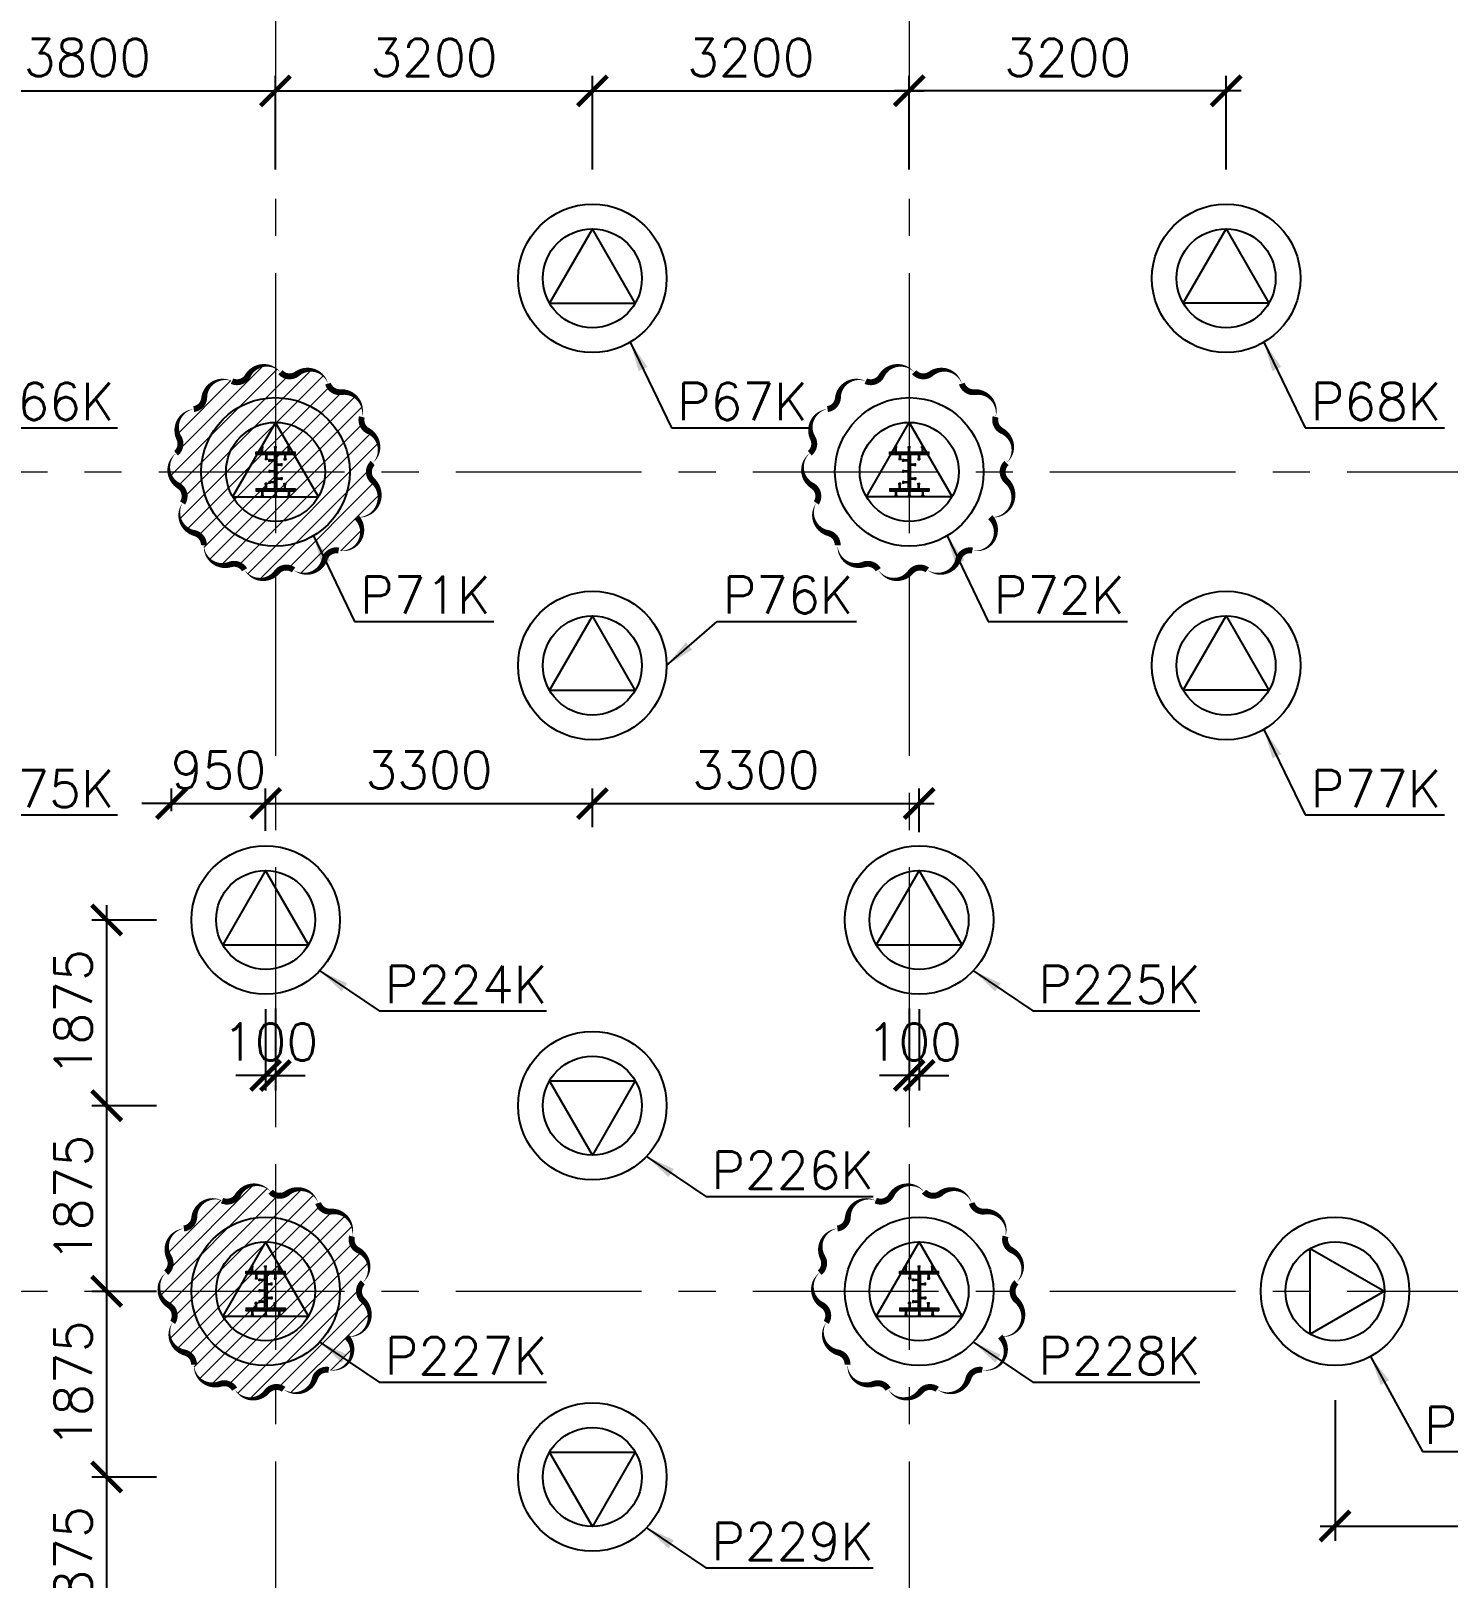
# Model space of a CAD drawing. Header units: millimetres. Extents: x -346728 to 1320345, y -537202 to -385966.
# Drawn here: x 218569 to 232880, y -435387 to -419763 of the extents above; entities that cross this region are included whole.
import ezdxf

# ---------------------------------------------------------------- set-up
doc = ezdxf.new("R2010")
doc.units = ezdxf.units.MM
doc.header["$LTSCALE"] = 100
doc.linetypes.add('X1326_GLB$0$CENTER', pattern=[2, 1.25, -0.25, 0.25, -0.25])
for name, color, linetype, lineweight in [('A-giao thong', 8, 'Continuous', 15), ('KCMANH', 8, 'Continuous', 13), ('KINGPOST', 5, 'Continuous', 20), ('X1326_GLB$0$A-tim', 8, 'X1326_GLB$0$CENTER', 9)]:
    doc.layers.add(name, color=color, linetype=linetype, lineweight=lineweight)
doc.layers.add('CL load', color=1, linetype='Continuous', plot=False)
for name, color, linetype in [('hach', 253, 'Continuous'), ('PILE MARK', 8, 'Continuous'), ('PL', 3, 'Continuous')]:
    doc.layers.add(name, color=color, linetype=linetype)
doc.styles.add('simplex', font='simplex.shx')
doc.dimstyles.new('100', dxfattribs={"dimscale": 150, "dimtxt": 2.5, "dimasz": 2, "dimexe": 1, "dimexo": 1, "dimgap": 1, "dimtad": 1, "dimdec": 0, "dimzin": 0, "dimdsep": 46, "dimtxsty": 'simplex', "dimblk": 'ARCHTICK', "dimcen": 1, "dimdle": 1, "dimclrd": 256, "dimclre": 256, "dimclrt": 6, "dimadec": 0, "dimazin": 0, "dimtfac": 1, "dimtdec": 0, "dimtix": 1, "dimtmove": 2, "dimatfit": 3, "dimfxl": 1, "dimtolj": 1, "dimtzin": 0, "dimarcsym": 0})
pattern_1 = [(45, (188543.33, 11377564.439), (-8.980256121, 8.980256121), []), (135, (188543.33, 11377564.439), (-8.980256121, -8.980256121), [])]

# ---------------------------------------------------------------- blocks, each defined once
blk = doc.blocks.new('_ArchTick')
at = {"color": 0, "linetype": 'ByBlock', "const_width": 0.15}
blk.add_lwpolyline([(-0.5, -0.5), (0.5, 0.5)], dxfattribs=at)
blk = doc.blocks.new('*D378')
at = {"layer": 'CL load', "lineweight": -2, "transparency": 16777216}
for p, q in [((217239, -421161), (217239, -420218)), ((221038, -421161), (221038, -420218)), ((217089, -420368), (221188, -420368))]:
    blk.add_line(p, q, dxfattribs=at)
at = {"layer": 'DEFPOINTS', "color": 0, "transparency": 16777216}
for p in [(221038, -420368), (217239, -421311), (221038, -421311)]:
    blk.add_point(p, dxfattribs=at)
at = {"layer": 'CL load', "lineweight": -2, "transparency": 16777216, "xscale": 300, "yscale": 300, "zscale": 300, "rotation": 180}
blk.add_blockref('_ArchTick', (217239, -420368), dxfattribs=at)
at = {"layer": 'CL load', "lineweight": -2, "transparency": 16777216, "xscale": 300, "yscale": 300, "zscale": 300}
blk.add_blockref('_ArchTick', (221038, -420368), dxfattribs=at)
at = {"layer": 'CL load', "color": 6, "transparency": 16777216, "insert": (219139, -420031), "char_height": 375, "attachment_point": 5, "style": 'simplex'}
blk.add_mtext('\\A1;3800', dxfattribs=at)
blk = doc.blocks.new('*D379')
at = {"layer": 'CL load', "lineweight": -2, "transparency": 16777216}
for p, q in [((221038, -421161), (221038, -420218)), ((224239, -421161), (224239, -420218)), ((220888, -420368), (224389, -420368))]:
    blk.add_line(p, q, dxfattribs=at)
at = {"layer": 'DEFPOINTS', "color": 0, "transparency": 16777216}
for p in [(224239, -420368), (221038, -421311), (224239, -421311, 0)]:
    blk.add_point(p, dxfattribs=at)
at = {"layer": 'CL load', "lineweight": -2, "transparency": 16777216, "xscale": 300, "yscale": 300, "zscale": 300, "rotation": 180}
blk.add_blockref('_ArchTick', (221038, -420368), dxfattribs=at)
at = {"layer": 'CL load', "lineweight": -2, "transparency": 16777216, "xscale": 300, "yscale": 300, "zscale": 300}
blk.add_blockref('_ArchTick', (224239, -420368), dxfattribs=at)
at = {"layer": 'CL load', "color": 6, "transparency": 16777216, "insert": (222639, -420031), "char_height": 375, "attachment_point": 5, "style": 'simplex'}
blk.add_mtext('\\A1;3200', dxfattribs=at)
blk = doc.blocks.new('*D380')
at = {"layer": 'CL load', "lineweight": -2, "transparency": 16777216}
for p, q in [((224239, -421161), (224239, -420218)), ((227439, -421161), (227439, -420218)), ((224089, -420368), (227589, -420368))]:
    blk.add_line(p, q, dxfattribs=at)
at = {"layer": 'DEFPOINTS', "color": 0, "transparency": 16777216}
for p in [(227439, -420368), (224239, -421311, 0), (227439, -421311, 0)]:
    blk.add_point(p, dxfattribs=at)
at = {"layer": 'CL load', "lineweight": -2, "transparency": 16777216, "xscale": 300, "yscale": 300, "zscale": 300, "rotation": 180}
blk.add_blockref('_ArchTick', (224239, -420368), dxfattribs=at)
at = {"layer": 'CL load', "lineweight": -2, "transparency": 16777216, "xscale": 300, "yscale": 300, "zscale": 300}
blk.add_blockref('_ArchTick', (227439, -420368), dxfattribs=at)
at = {"layer": 'CL load', "color": 6, "transparency": 16777216, "insert": (225839, -420031), "char_height": 375, "attachment_point": 5, "style": 'simplex'}
blk.add_mtext('\\A1;3200', dxfattribs=at)
blk = doc.blocks.new('*D381')
at = {"layer": 'CL load', "lineweight": -2, "transparency": 16777216}
for p, q in [((227439, -421161), (227439, -420218)), ((230639, -421161), (230639, -420218)), ((230789, -420368), (227289, -420368))]:
    blk.add_line(p, q, dxfattribs=at)
at = {"layer": 'DEFPOINTS', "color": 0, "transparency": 16777216}
for p in [(227439, -420368), (227439, -421311, 0), (230639, -421311, 0)]:
    blk.add_point(p, dxfattribs=at)
at = {"layer": 'CL load', "lineweight": -2, "transparency": 16777216, "xscale": 300, "yscale": 300, "zscale": 300, "rotation": 180}
blk.add_blockref('_ArchTick', (227439, -420368), dxfattribs=at)
at = {"layer": 'CL load', "lineweight": -2, "transparency": 16777216, "xscale": 300, "yscale": 300, "zscale": 300}
blk.add_blockref('_ArchTick', (230639, -420368), dxfattribs=at)
at = {"layer": 'CL load', "color": 6, "transparency": 16777216, "insert": (229039, -420031), "char_height": 375, "attachment_point": 5, "style": 'simplex'}
blk.add_mtext('\\A1;3200', dxfattribs=at)
blk = doc.blocks.new('*D390')
at = {"layer": 'CL load', "lineweight": -2, "transparency": 16777216}
for p, q in [((231739, -433592), (231739, -435012)), ((235489, -433592), (235489, -435012)), ((231589, -434862), (235639, -434862))]:
    blk.add_line(p, q, dxfattribs=at)
at = {"layer": 'DEFPOINTS', "color": 0, "transparency": 16777216}
for p in [(231739, -433442, 0), (235489, -433442, 0), (235489, -434862)]:
    blk.add_point(p, dxfattribs=at)
at = {"layer": 'CL load', "lineweight": -2, "transparency": 16777216, "xscale": 300, "yscale": 300, "zscale": 300, "rotation": 180}
blk.add_blockref('_ArchTick', (231739, -434862), dxfattribs=at)
at = {"layer": 'CL load', "lineweight": -2, "transparency": 16777216, "xscale": 300, "yscale": 300, "zscale": 300}
blk.add_blockref('_ArchTick', (235489, -434862), dxfattribs=at)
at = {"layer": 'CL load', "color": 6, "transparency": 16777216, "insert": (233614, -434524), "char_height": 375, "attachment_point": 5, "style": 'simplex'}
blk.add_mtext('\\A1;3750', dxfattribs=at)
blk = doc.blocks.new('*D631')
at = {"layer": 'CL load', "lineweight": -2, "transparency": 16777216}
for p, q in [((219333, -428592), (219333, -430767)), ((219838, -428742), (219183, -428742)), ((219838, -430617), (219183, -430617))]:
    blk.add_line(p, q, dxfattribs=at)
at = {"layer": 'DEFPOINTS', "color": 0, "transparency": 16777216}
for p in [(219988, -428742, 0), (219333, -430617), (219988, -430617, 0)]:
    blk.add_point(p, dxfattribs=at)
at = {"layer": 'CL load', "lineweight": -2, "transparency": 16777216, "xscale": 300, "yscale": 300, "zscale": 300}
for p, rotation in [((219333, -428742), 90), ((219333, -430617), 270)]:
    blk.add_blockref('_ArchTick', p, dxfattribs=dict(at, rotation=rotation))
at = {"layer": 'CL load', "color": 6, "transparency": 16777216, "insert": (218995, -429679), "char_height": 375, "attachment_point": 5, "rotation": 90, "style": 'simplex'}
blk.add_mtext('\\A1;1875', dxfattribs=at)
blk = doc.blocks.new('*D632')
at = {"layer": 'CL load', "lineweight": -2, "transparency": 16777216}
for p, q in [((219333, -430467), (219333, -432642)), ((219838, -430617), (219183, -430617)), ((219838, -432492), (219183, -432492))]:
    blk.add_line(p, q, dxfattribs=at)
at = {"layer": 'DEFPOINTS', "color": 0, "transparency": 16777216}
for p in [(219988, -430617, 0), (219333, -432492), (219988, -432492)]:
    blk.add_point(p, dxfattribs=at)
at = {"layer": 'CL load', "lineweight": -2, "transparency": 16777216, "xscale": 300, "yscale": 300, "zscale": 300}
for p, rotation in [((219333, -430617), 90), ((219333, -432492), 270)]:
    blk.add_blockref('_ArchTick', p, dxfattribs=dict(at, rotation=rotation))
at = {"layer": 'CL load', "color": 6, "transparency": 16777216, "insert": (218995, -431554), "char_height": 375, "attachment_point": 5, "rotation": 90, "style": 'simplex'}
blk.add_mtext('\\A1;1875', dxfattribs=at)
blk = doc.blocks.new('*D633')
at = {"layer": 'CL load', "lineweight": -2, "transparency": 16777216}
for p, q in [((219333, -432342), (219333, -434517)), ((219838, -432492), (219183, -432492)), ((219838, -434367), (219183, -434367))]:
    blk.add_line(p, q, dxfattribs=at)
at = {"layer": 'DEFPOINTS', "color": 0, "transparency": 16777216}
for p in [(219988, -432492), (219333, -434367), (219988, -434367)]:
    blk.add_point(p, dxfattribs=at)
at = {"layer": 'CL load', "lineweight": -2, "transparency": 16777216, "xscale": 300, "yscale": 300, "zscale": 300}
for p, rotation in [((219333, -432492), 90), ((219333, -434367), 270)]:
    blk.add_blockref('_ArchTick', p, dxfattribs=dict(at, rotation=rotation))
at = {"layer": 'CL load', "color": 6, "transparency": 16777216, "insert": (218995, -433429), "char_height": 375, "attachment_point": 5, "rotation": 90, "style": 'simplex'}
blk.add_mtext('\\A1;1875', dxfattribs=at)
blk = doc.blocks.new('*D634')
at = {"layer": 'CL load', "lineweight": -2, "transparency": 16777216}
for p, q in [((219333, -434217), (219333, -436392)), ((219838, -434367), (219183, -434367)), ((219836, -436242), (219183, -436242))]:
    blk.add_line(p, q, dxfattribs=at)
at = {"layer": 'DEFPOINTS', "color": 0, "transparency": 16777216}
for p in [(219988, -434367), (219333, -436242), (219986, -436242)]:
    blk.add_point(p, dxfattribs=at)
at = {"layer": 'CL load', "lineweight": -2, "transparency": 16777216, "xscale": 300, "yscale": 300, "zscale": 300}
for p, rotation in [((219333, -434367), 90), ((219333, -436242), 270)]:
    blk.add_blockref('_ArchTick', p, dxfattribs=dict(at, rotation=rotation))
at = {"layer": 'CL load', "color": 6, "transparency": 16777216, "insert": (218995, -435304), "char_height": 375, "attachment_point": 5, "rotation": 90, "style": 'simplex'}
blk.add_mtext('\\A1;1875', dxfattribs=at)
blk = doc.blocks.new('*D639')
at = {"layer": 'CL load', "lineweight": -2, "transparency": 16777216}
for p, q in [((219988, -427642), (219988, -427415)), ((220938, -427842), (220938, -427415)), ((219988, -427565), (219688, -427565)), ((219988, -427565), (220938, -427565)), ((220938, -427565), (221238, -427565))]:
    blk.add_line(p, q, dxfattribs=at)
at = {"layer": 'DEFPOINTS', "color": 0, "transparency": 16777216}
for p in [(220938, -427565), (219988, -427792, 0), (220938, -427992, 0)]:
    blk.add_point(p, dxfattribs=at)
at = {"layer": 'CL load', "lineweight": -2, "transparency": 16777216, "xscale": 300, "yscale": 300, "zscale": 300}
blk.add_blockref('_ArchTick', (219988, -427565), dxfattribs=at)
at = {"layer": 'CL load', "lineweight": -2, "transparency": 16777216, "xscale": 300, "yscale": 300, "zscale": 300, "rotation": 180}
blk.add_blockref('_ArchTick', (220938, -427565), dxfattribs=at)
at = {"layer": 'CL load', "color": 6, "transparency": 16777216, "insert": (220463, -427227), "char_height": 375, "attachment_point": 5, "style": 'simplex'}
blk.add_mtext('\\A1;950', dxfattribs=at)
blk = doc.blocks.new('*D640')
at = {"layer": 'CL load', "lineweight": -2, "transparency": 16777216}
for p, q in [((220938, -427842), (220938, -427415)), ((224239, -427804), (224239, -427415)), ((220788, -427565), (224389, -427565))]:
    blk.add_line(p, q, dxfattribs=at)
at = {"layer": 'DEFPOINTS', "color": 0, "transparency": 16777216}
for p in [(224239, -427565), (220938, -427992, 0), (224239, -427954)]:
    blk.add_point(p, dxfattribs=at)
at = {"layer": 'CL load', "lineweight": -2, "transparency": 16777216, "xscale": 300, "yscale": 300, "zscale": 300, "rotation": 180}
blk.add_blockref('_ArchTick', (220938, -427565), dxfattribs=at)
at = {"layer": 'CL load', "lineweight": -2, "transparency": 16777216, "xscale": 300, "yscale": 300, "zscale": 300}
blk.add_blockref('_ArchTick', (224239, -427565), dxfattribs=at)
at = {"layer": 'CL load', "color": 6, "transparency": 16777216, "insert": (222589, -427227), "char_height": 375, "attachment_point": 5, "style": 'simplex'}
blk.add_mtext('\\A1;3300', dxfattribs=at)
blk = doc.blocks.new('*D641')
at = {"layer": 'CL load', "lineweight": -2, "transparency": 16777216}
for p, q in [((224239, -427804), (224239, -427415)), ((227539, -427853), (227539, -427415)), ((224089, -427565), (227689, -427565))]:
    blk.add_line(p, q, dxfattribs=at)
at = {"layer": 'DEFPOINTS', "color": 0, "transparency": 16777216}
for p in [(227539, -427565), (224239, -427954), (227539, -428003)]:
    blk.add_point(p, dxfattribs=at)
at = {"layer": 'CL load', "lineweight": -2, "transparency": 16777216, "xscale": 300, "yscale": 300, "zscale": 300, "rotation": 180}
blk.add_blockref('_ArchTick', (224239, -427565), dxfattribs=at)
at = {"layer": 'CL load', "lineweight": -2, "transparency": 16777216, "xscale": 300, "yscale": 300, "zscale": 300}
blk.add_blockref('_ArchTick', (227539, -427565), dxfattribs=at)
at = {"layer": 'CL load', "color": 6, "transparency": 16777216, "insert": (225889, -427227), "char_height": 375, "attachment_point": 5, "style": 'simplex'}
blk.add_mtext('\\A1;3300', dxfattribs=at)
blk = doc.blocks.new('*D642')
at = {"layer": 'CL load', "lineweight": -2, "transparency": 16777216}
for p, q in [((220938, -429642), (220938, -430462)), ((221038, -429635), (221038, -430462)), ((220938, -430312), (220638, -430312)), ((220938, -430312), (221038, -430312)), ((221038, -430312), (221338, -430312))]:
    blk.add_line(p, q, dxfattribs=at)
at = {"layer": 'DEFPOINTS', "color": 0, "transparency": 16777216}
for p in [(220938, -429492, 0), (221038, -429485, 0), (221038, -430312)]:
    blk.add_point(p, dxfattribs=at)
at = {"layer": 'CL load', "lineweight": -2, "transparency": 16777216, "xscale": 300, "yscale": 300, "zscale": 300}
blk.add_blockref('_ArchTick', (220938, -430312), dxfattribs=at)
at = {"layer": 'CL load', "lineweight": -2, "transparency": 16777216, "xscale": 300, "yscale": 300, "zscale": 300, "rotation": 180}
blk.add_blockref('_ArchTick', (221038, -430312), dxfattribs=at)
at = {"layer": 'CL load', "color": 6, "transparency": 16777216, "insert": (220988, -429974), "char_height": 375, "attachment_point": 5, "style": 'simplex'}
blk.add_mtext('\\A1;100', dxfattribs=at)
blk = doc.blocks.new('*D643')
at = {"layer": 'CL load', "lineweight": -2, "transparency": 16777216}
for p, q in [((227439, -429635), (227439, -430462)), ((227539, -429642), (227539, -430462)), ((227439, -430312), (227139, -430312)), ((227539, -430312), (227439, -430312)), ((227539, -430312), (227839, -430312))]:
    blk.add_line(p, q, dxfattribs=at)
at = {"layer": 'DEFPOINTS', "color": 0, "transparency": 16777216}
for p in [(227439, -429485, 0), (227539, -429492, 0), (227439, -430312)]:
    blk.add_point(p, dxfattribs=at)
at = {"layer": 'CL load', "lineweight": -2, "transparency": 16777216, "xscale": 300, "yscale": 300, "zscale": 300}
blk.add_blockref('_ArchTick', (227439, -430312), dxfattribs=at)
at = {"layer": 'CL load', "lineweight": -2, "transparency": 16777216, "xscale": 300, "yscale": 300, "zscale": 300, "rotation": 180}
blk.add_blockref('_ArchTick', (227539, -430312), dxfattribs=at)
at = {"layer": 'CL load', "color": 6, "transparency": 16777216, "insert": (227489, -429974), "char_height": 375, "attachment_point": 5, "style": 'simplex'}
blk.add_mtext('\\A1;100', dxfattribs=at)
blk = doc.blocks.new('LVL-KHUNGTEN')
blk.add_lwpolyline([(61072.9, 41092.8), (119123.5, 41092.8), (119123.5, 61.9), (61072.9, 61.9)], close=True)
blk = doc.blocks.new('KP50')
at = {"ltscale": 0.1}
h = blk.add_hatch(color=6, dxfattribs=at)
h.dxf.hatch_style = 1
h.paths.add_polyline_path([(14, 171), (-14, 171), (-14, 142)])
h.paths.add_polyline_path([(-14, -142), (-14, -171), (14, -171)])
at = {"layer": 'KCMANH', "linetype": 'ByBlock'}
h = blk.add_hatch(dxfattribs=at)
h.set_pattern_fill('ANSI37', color=6, scale=4, style=0)
h.set_pattern_definition(pattern_1)
h.paths.add_polyline_path([(-200, 200), (-200, 171), (200, 171), (200, 200)])
h = blk.add_hatch(dxfattribs=at)
h.set_pattern_fill('ANSI37', color=6, scale=4, style=0)
h.set_pattern_definition([(45, (188728.93, 11377564.439), (-8.980256121, 8.980256121), []), (135, (188728.93, 11377564.439), (-8.980256121, -8.980256121), [])])
h.paths.add_polyline_path([(14, 171), (-14, 142), (-14, -142), (14, -171)])
h = blk.add_hatch(dxfattribs=at)
h.set_pattern_fill('ANSI37', color=6, scale=4, style=0)
h.set_pattern_definition(pattern_1)
h.paths.add_polyline_path([(-200, -171), (-200, -200), (200, -200), (200, -171)])
for p, q in [((-125, 253), (-146, 253)), ((-146, 240), (-146, 253)), ((-125, 240), (-146, 240)), ((-142, 200), (-142, 240)), ((-129, 200), (-129, 240)), ((-125, 240), (-125, 253)), ((-102, 171), (-102, 131)), ((-89, 171), (-89, 131)), ((-10, 253), (10, 253)), ((-10, 240), (-10, 253)), ((-10, 240), (10, 240)), ((-6, 200), (-6, 240)), ((6, 200), (6, 240)), ((10, 240), (10, 253)), ((89, 171), (89, 131)), ((102, 171), (102, 131)), ((125, 253), (146, 253)), ((125, 240), (125, 253)), ((125, 240), (146, 240)), ((129, 200), (129, 240)), ((142, 200), (142, 240)), ((146, 240), (146, 253)), ((-85, 131), (-106, 131)), ((-106, 131), (-106, 118)), ((-85, 118), (-106, 118)), ((-85, 131), (-85, 118)), ((-67, 100), (-67, 120)), ((-54, 120), (-67, 120)), ((-54, 100), (-67, 100)), ((-67, 10), (-67, -10)), ((-54, 10), (-67, 10)), ((-54, 100), (-54, 120)), ((-14, 116), (-54, 116)), ((-14, 104), (-54, 104)), ((-54, 10), (-54, -10)), ((-14, 6), (-54, 6)), ((14, 76), (54, 76)), ((14, 64), (54, 64)), ((54, 60), (54, 80)), ((54, 80), (67, 80)), ((54, 60), (67, 60)), ((67, 60), (67, 80)), ((85, 131), (106, 131)), ((85, 131), (85, 118)), ((85, 118), (106, 118)), ((106, 131), (106, 118)), ((-85, -118), (-106, -118)), ((-106, -131), (-106, -118)), ((-85, -131), (-106, -131)), ((-102, -171), (-102, -131)), ((-89, -171), (-89, -131)), ((-85, -131), (-85, -118)), ((-54, -10), (-67, -10)), ((-67, -100), (-67, -120)), ((-54, -100), (-67, -100)), ((-54, -120), (-67, -120)), ((-14, -6), (-54, -6)), ((-54, -100), (-54, -120)), ((-14, -104), (-54, -104)), ((-14, -116), (-54, -116)), ((14, -64), (54, -64)), ((14, -76), (54, -76)), ((54, -60), (54, -80)), ((54, -60), (67, -60)), ((54, -80), (67, -80)), ((67, -60), (67, -80)), ((85, -118), (106, -118)), ((85, -131), (85, -118)), ((85, -131), (106, -131)), ((89, -171), (89, -131)), ((102, -171), (102, -131)), ((106, -131), (106, -118)), ((-125, -240), (-146, -240)), ((-146, -240), (-146, -253)), ((-125, -253), (-146, -253)), ((-142, -200), (-142, -240)), ((-129, -200), (-129, -240)), ((-125, -240), (-125, -253)), ((-10, -240), (10, -240)), ((-10, -240), (-10, -253)), ((-10, -253), (10, -253)), ((-6, -200), (-6, -240)), ((6, -200), (6, -240)), ((10, -240), (10, -253)), ((125, -240), (146, -240)), ((125, -240), (125, -253)), ((125, -253), (146, -253)), ((129, -200), (129, -240)), ((142, -200), (142, -240)), ((146, -240), (146, -253))]:
    blk.add_line(p, q, dxfattribs=at)
at = {"layer": 'KINGPOST', "color": 6, "linetype": 'ByBlock'}
for p, q in [((-200, 200), (200, 200)), ((-200, 171), (-200, 200)), ((-200, 171), (200, 171)), ((-14, 171), (-14, -171)), ((-14, 142), (14, 171)), ((14, 171), (14, -171)), ((200, 171), (200, 200)), ((-14, -142), (14, -171)), ((-200, -171), (200, -171)), ((-200, -171), (-200, -200)), ((-200, -200), (200, -200)), ((200, -171), (200, -200))]:
    blk.add_line(p, q, dxfattribs=at)
blk.add_lwpolyline([(-14, 0), (14, 0)], dxfattribs=at)
blk = doc.blocks.new('B1 Kingpost Layout Plan1')
at = {"layer": 'KCMANH', "linetype": 'ByBlock'}
for p in [(70675, -9446, 0), (77075, -9446, 0), (70575, -17721, 0), (77175, -17721, 0)]:
    blk.add_blockref('KP50', p, dxfattribs=at)

msp = doc.modelspace()

# ---------------------------------------------------------------- hatches: boundary and pattern name
at = {"ltscale": 0.1}
h = msp.add_hatch(color=3, dxfattribs=at)
h.dxf.hatch_style = 1
h.paths.add_polyline_path([(221052.9, -424045.2), (221024.1, -424045.2), (221024.1, -424074)])
h.paths.add_polyline_path([(221024.1, -424358.8), (221024.1, -424387.6), (221052.9, -424387.6)])
h = msp.add_hatch(color=6, dxfattribs=at)
h.dxf.hatch_style = 1
h.paths.add_polyline_path([(227453.1, -424045.2), (227424.3, -424045.2), (227424.3, -424074)])
h.paths.add_polyline_path([(227424.3, -424358.8), (227424.3, -424387.6), (227453.1, -424387.6)])
h = msp.add_hatch(color=3, dxfattribs=at)
h.dxf.hatch_style = 1
h.paths.add_polyline_path([(220952.9, -432320.3), (220924.1, -432320.3), (220924.1, -432349.1)])
h.paths.add_polyline_path([(220924.1, -432633.9), (220924.1, -432662.7), (220952.9, -432662.7)])
h = msp.add_hatch(color=6, dxfattribs=at)
h.dxf.hatch_style = 1
h.paths.add_polyline_path([(227553, -432320.3), (227524.2, -432320.3), (227524.2, -432349.1)])
h.paths.add_polyline_path([(227524.2, -432633.9), (227524.2, -432662.7), (227553, -432662.7)])
at = {"layer": 'A-giao thong', "transparency": 33554572}
h = msp.add_hatch(dxfattribs=at)
h.set_pattern_fill('ANSI31', color=256, scale=1000)
h.set_pattern_definition([(45, (182689.53, -521473.05), (-88.38835, 88.38835), [])])
edge = h.paths.add_edge_path()
edge.add_arc((221883.6, -423980.7), 200.1, 313.189, 423.189)
edge.add_arc((222029.4, -423692.2), 123.2, 165.32463, 243.189, ccw=False)
edge.add_arc((221716.5, -423610.2), 200.3, 345.32463, 455.32463)
edge.add_arc((221686.4, -423288.1), 123.2, 197.45235, 275.32463, ccw=False)
edge.add_arc((221377.9, -423385.1), 200.2, 17.45235, 127.45235)
edge.add_arc((221181.2, -423128.4), 123.2, 221.33742, 307.45235, ccw=False)
edge.add_arc((220936.2, -423343.9), 203.2, 41.33742, 151.33742)
edge.add_arc((220649.8, -423187.4), 123.2, 245.97207, 331.33742, ccw=False)
edge.add_arc((220518.1, -423482.8), 200.3, 65.97207, 175.97207)
edge.add_arc((220195.5, -423460.1), 123.2, 278.09941, 355.97207, ccw=False)
edge.add_arc((220241, -423780.4), 200.3, 98.09941, 208.09941)
edge.add_arc((219955.7, -423932.7), 123.2, -50.51419, 28.09941, ccw=False)
edge.add_arc((220161.6, -424182.7), 200.7, 129.48581, 239.48581)
edge.add_arc((219997.2, -424461.6), 123.2, -33.38585, 59.48581, ccw=False)
edge.add_arc((220267.1, -424639.5), 200.1, 146.61415, 256.61415)
edge.add_arc((220192.3, -424954), 123.2, -1.25134, 76.61415, ccw=False)
edge.add_arc((220515.7, -424961.1), 200.3, 178.74866, 288.74866)
edge.add_arc((220619.7, -425267.5), 123.2, 30.87684, 108.74866, ccw=False)
edge.add_arc((220897.3, -425101.5), 200.2, 210.87684, 320.87684)
edge.add_arc((221148.2, -425305.5), 123.2, 54.01227, 140.87684, ccw=False)
edge.add_arc((221339.9, -425041.5), 203.1, 234.01227, 344.01227)
edge.add_arc((221653.6, -425131.4), 123.2, 79.39644, 164.01227, ccw=False)
edge.add_arc((221713.1, -424813.5), 200.3, 259.39644, 404.1286)
edge.add_arc((221878, -424463.1), 212, 264.27964, 407.39823)
edge.add_arc((222104.9, -424216.4), 123.2, 133.189, 227.39823, ccw=False)
h = msp.add_hatch(dxfattribs=at)
h.set_pattern_fill('ANSI31', color=256, scale=1000)
h.set_pattern_definition([(45, (182589.53, -529748.15), (-88.38835, 88.38835), [])])
edge = h.paths.add_edge_path()
edge.add_arc((221783.6, -432255.8), 200.1, 313.189, 423.189)
edge.add_arc((221929.4, -431967.3), 123.2, 165.32463, 243.189, ccw=False)
edge.add_arc((221616.5, -431885.3), 200.3, 345.32463, 455.32463)
edge.add_arc((221586.4, -431563.2), 123.2, 197.45235, 275.32463, ccw=False)
edge.add_arc((221277.9, -431660.2), 200.2, 17.45235, 127.45235)
edge.add_arc((221081.2, -431403.5), 123.2, 221.33742, 307.45235, ccw=False)
edge.add_arc((220836.2, -431619), 203.2, 41.33742, 151.33742)
edge.add_arc((220549.8, -431462.5), 123.2, 245.97207, 331.33742, ccw=False)
edge.add_arc((220418.1, -431757.9), 200.3, 65.97207, 175.97207)
edge.add_arc((220095.5, -431735.2), 123.2, 278.09941, 355.97207, ccw=False)
edge.add_arc((220141, -432055.5), 200.3, 98.09941, 208.09941)
edge.add_arc((219855.7, -432207.8), 123.2, -50.51419, 28.09941, ccw=False)
edge.add_arc((220061.6, -432457.8), 200.7, 129.48581, 239.48581)
edge.add_arc((219897.2, -432736.7), 123.2, -33.38585, 59.48581, ccw=False)
edge.add_arc((220167.1, -432914.6), 200.1, 146.61415, 256.61415)
edge.add_arc((220092.3, -433229.1), 123.2, -1.25134, 76.61415, ccw=False)
edge.add_arc((220415.7, -433236.2), 200.3, 178.74866, 288.74866)
edge.add_arc((220519.7, -433542.6), 123.2, 30.87684, 108.74866, ccw=False)
edge.add_arc((220797.3, -433376.6), 200.2, 210.87684, 320.87684)
edge.add_arc((221048.2, -433580.7), 123.2, 54.01227, 140.87684, ccw=False)
edge.add_arc((221239.9, -433316.6), 203.1, 234.01227, 344.01227)
edge.add_arc((221553.6, -433406.5), 123.2, 79.39644, 164.01227, ccw=False)
edge.add_arc((221613.1, -433088.6), 200.3, 259.39644, 404.1286)
edge.add_arc((221778, -432738.2), 212, 264.27964, 407.39823)
edge.add_arc((222004.9, -432491.5), 123.2, 133.189, 227.39823, ccw=False)
at = {"layer": 'hach'}
h = msp.add_hatch(dxfattribs=at)
h.set_pattern_fill('ANSI31', color=256, scale=70)
h.set_pattern_definition([(45, (121918.56, -508591.22), (-157.15448, 157.15448), [])])
h.paths.add_polyline_path([(142200.7, -410142.2), (128621.2, -428107.5), (155914.1, -501359), (162214.1, -503970.9), (238136.4, -469396.6), (242695.2, -462329.4), (242687.2, -415142.7), (237685.1, -410142.2)])
h.paths.add_polyline_path([(142797.9, -411342.2), (129975.7, -428305.7), (156856.2, -500450.6), (162191.6, -502662.6), (237318.8, -468450.4), (241495.1, -461976.1), (241487, -415639.4), (237188.2, -411342.2)], flags=16)
h = msp.add_hatch(dxfattribs=at)
h.set_pattern_fill('AR-CONC', color=256, scale=4)
h.set_pattern_definition([(50, (121918.56, -508591.2), (728.7387, -63.7563), [76.2, -838.2]), (355, (121918.56, -508591.2), (-140.9737, 764.2274), [60.96, -670.5623]), (100.45144, (121979.3, -508596.54), (587.765, 700.471), [64.76, -712.361]), (46.1842, (121918.6, -508388), (1084.316, -168.1693), [114.3, -1257.3]), (96.63556, (122008.9, -508402), (949.6165, 989.7045), [97.14, -1068.5424]), (351.18415, (121918.6, -508388), (949.6165, 989.7045), [91.44, -1005.839]), (21, (122020.16, -508438.8), (606.4576, -409.0608), [76.2, -838.2]), (326, (122020.16, -508438.8), (247.208, 736.752), [60.96, -670.56]), (71.45144, (122070.7, -508472.9), (853.6657, 327.691), [64.76, -712.3598]), (37.5, (121918.56, -508591.22), (12.3544, 338.22016), [0, -662.432, 0, -680.72, 0, -673.1]), (7.5, (121918.56, -508591.22), (267.27865, 400.7223), [0, -388.112, 0, -647.192, 0, -256.54]), (327.5, (121692, -508591.22), (542.3624, -22.91498), [0, -254, 0, -792.48, 0, -1051.56]), (317.5, (121590.4, -508591.2), (592.5167, 101.706), [0, -330.2, 0, -526.288, 0, -746.76])])
h.paths.add_polyline_path([(142200.7, -410142.2), (128621.2, -428107.5), (155914.1, -501359), (162214.1, -503970.9), (238136.4, -469396.6), (242695.2, -462329.4), (242687.2, -415142.7), (237685.1, -410142.2)])
h.paths.add_polyline_path([(142797.9, -411342.2), (129975.7, -428305.7), (156856.2, -500450.6), (162191.6, -502662.6), (237318.8, -468450.4), (241495.1, -461976.1), (241487, -415639.4), (237188.2, -411342.2)], flags=16)

# ---------------------------------------------------------------- linework, layer by layer
at = {"color": 5, "elevation": -2718.3}
for points in [[(222020.6, -424126.6, 0, 60, 0.5205671), (221973.9, -423802.1, 60, 60, -0.3534527), (221910.3, -423661, 0, 60, 0.5205671), (221697.9, -423410.8, 60, 60, -0.3534915), (221568.9, -423325.1, 0, 60, 0.5205671), (221256.1, -423226.1, 60, 60, -0.3944899), (221088.7, -423209.7, 0, 60, 0.520567), (220757.9, -423246.5, 60, 60, -0.3907151), (220599.7, -423299.9, 0, 60, 0.520567), (220318.3, -423468.7, 60, 60, -0.3534934), (220212.8, -423582, 0, 60, 0.5205671), (220064.3, -423874.7, 60, 60, -0.3571345), (220034, -424027.8, 0, 60, 0.520567), (220059.7, -424355.5, 60, 60, -0.4289707), (220100, -424529.4, 0, 60, 0.520567), (220220.8, -424834.2, 60, 60, -0.3534582), (220315.4, -424956.7, 0, 60, 0.520567), (220580.1, -425150.8, 60, 60, -0.3534893), (220725.4, -425204.2, 0, 60, 0.5205671), (221052.6, -425227.8, 60, 60, -0.3982747), (221220.5, -425205.9, 0, 60, 0.520567), (221535.2, -425097.5, 60, 60, -0.3869502), (221676.3, -425010.3, 0, 60, 0.7314349), (221856.9, -424674, 0, 60, 0.7206829), (222021.5, -424307.1, 60, 60, -0.4358983)], [(221920.6, -432401.7, 0, 60, 0.5205671), (221873.9, -432077.2, 60, 60, -0.3534527), (221810.3, -431936.1, 0, 60, 0.5205671), (221597.9, -431685.9, 60, 60, -0.3534915), (221468.9, -431600.2, 0, 60, 0.5205671), (221156.1, -431501.2, 60, 60, -0.3944899), (220988.7, -431484.8, 0, 60, 0.520567), (220657.9, -431521.6, 60, 60, -0.3907151), (220499.7, -431575, 0, 60, 0.520567), (220218.3, -431743.8, 60, 60, -0.3534934), (220112.8, -431857.1, 0, 60, 0.5205671), (219964.3, -432149.8, 60, 60, -0.3571345), (219934, -432302.9, 0, 60, 0.520567), (219959.7, -432630.6, 60, 60, -0.4289707), (220000, -432804.5, 0, 60, 0.520567), (220120.8, -433109.3, 60, 60, -0.3534582), (220215.4, -433231.8, 0, 60, 0.520567), (220480.1, -433425.9, 60, 60, -0.3534893), (220625.4, -433479.3, 0, 60, 0.5205671), (220952.6, -433502.9, 60, 60, -0.3982747), (221120.5, -433481, 0, 60, 0.520567), (221435.2, -433372.6, 60, 60, -0.3869502), (221576.3, -433285.4, 0, 60, 0.7314349), (221756.9, -432949.1, 0, 60, 0.7206829), (221921.5, -432582.2, 60, 60, -0.4358983)]]:
    msp.add_lwpolyline(points, format="xyseb", close=True, dxfattribs=at)
at = {"color": 6, "elevation": -2718.3}
for points in [[(228420.7, -424126.6, 0, 60, 0.5205671), (228374, -423802.1, 60, 60, -0.3534527), (228310.4, -423661, 0, 60, 0.5205671), (228098, -423410.8, 60, 60, -0.3534915), (227969.1, -423325.1, 0, 60, 0.5205671), (227656.3, -423226.1, 60, 60, -0.3944899), (227488.9, -423209.7, 0, 60, 0.520567), (227158, -423246.5, 60, 60, -0.3907151), (226999.8, -423299.9, 0, 60, 0.520567), (226718.5, -423468.7, 60, 60, -0.3534934), (226613, -423582, 0, 60, 0.5205671), (226464.5, -423874.7, 60, 60, -0.3571345), (226434.2, -424027.8, 0, 60, 0.520567), (226459.9, -424355.5, 60, 60, -0.4289707), (226500.2, -424529.4, 0, 60, 0.520567), (226620.9, -424834.2, 60, 60, -0.3534582), (226715.6, -424956.7, 0, 60, 0.520567), (226980.3, -425150.8, 60, 60, -0.3534893), (227125.6, -425204.2, 0, 60, 0.5205671), (227452.8, -425227.8, 60, 60, -0.3982747), (227620.7, -425205.9, 0, 60, 0.520567), (227935.3, -425097.5, 60, 60, -0.3869502), (228076.4, -425010.3, 0, 60, 0.7314349), (228257, -424674, 0, 60, 0.7206829), (228421.6, -424307.1, 60, 60, -0.4358983)], [(228520.7, -432401.7, 0, 60, 0.5205671), (228474, -432077.2, 60, 60, -0.3534527), (228410.4, -431936.1, 0, 60, 0.5205671), (228198, -431685.9, 60, 60, -0.3534915), (228069, -431600.2, 0, 60, 0.5205671), (227756.2, -431501.2, 60, 60, -0.3944899), (227588.8, -431484.8, 0, 60, 0.520567), (227258, -431521.6, 60, 60, -0.3907151), (227099.8, -431575, 0, 60, 0.520567), (226818.4, -431743.8, 60, 60, -0.3534934), (226712.9, -431857.1, 0, 60, 0.5205671), (226564.4, -432149.8, 60, 60, -0.3571345), (226534.1, -432302.9, 0, 60, 0.520567), (226559.8, -432630.6, 60, 60, -0.4289707), (226600.1, -432804.5, 0, 60, 0.520567), (226720.9, -433109.3, 60, 60, -0.3534582), (226815.5, -433231.8, 0, 60, 0.520567), (227080.2, -433425.9, 60, 60, -0.3534893), (227225.5, -433479.3, 0, 60, 0.5205671), (227552.7, -433502.9, 60, 60, -0.3982747), (227720.6, -433481, 0, 60, 0.520567), (228035.3, -433372.6, 60, 60, -0.3869502), (228176.4, -433285.4, 0, 60, 0.7314349), (228357, -432949.1, 0, 60, 0.7206829), (228521.6, -432582.2, 60, 60, -0.4358983)]]:
    msp.add_lwpolyline(points, format="xyseb", close=True, dxfattribs=at)
at = {"layer": 'PL', "elevation": -1404.9}
for points in [[(223805.5, -422511.4), (224671.6, -422511.4), (224238.6, -421761.4)], [(223805.5, -422511.4), (224671.6, -422511.4), (224238.6, -421761.4)], [(231071.7, -422511.4), (230205.6, -422511.4), (230638.7, -421761.4)], [(231071.7, -422511.4), (230205.6, -422511.4), (230638.7, -421761.4)], [(220605.5, -424466.4), (221471.5, -424466.4), (221038.5, -423716.4)], [(220605.5, -424466.4), (221471.5, -424466.4), (221038.5, -423716.4)], [(227871.6, -424466.4), (227005.6, -424466.4), (227438.6, -423716.4)], [(227871.6, -424466.4), (227005.6, -424466.4), (227438.6, -423716.4)], [(223805.5, -426421.4), (224671.6, -426421.4), (224238.6, -425671.4)], [(223805.5, -426421.4), (224671.6, -426421.4), (224238.6, -425671.4)], [(231071.7, -426421.4), (230205.6, -426421.4), (230638.7, -425671.4)], [(231071.7, -426421.4), (230205.6, -426421.4), (230638.7, -425671.4)], [(220505.5, -428991.5), (221371.5, -428991.5), (220938.5, -428241.5)], [(220505.5, -428991.5), (221371.5, -428991.5), (220938.5, -428241.5)], [(227105.6, -428991.5), (227971.6, -428991.5), (227538.6, -428241.5)], [(227105.6, -428991.5), (227971.6, -428991.5), (227538.6, -428241.5)], [(223805.5, -430366.5), (224671.6, -430366.5), (224238.6, -431116.5)], [(223805.5, -430366.5), (224671.6, -430366.5), (224238.6, -431116.5)], [(220505.5, -432741.5), (221371.5, -432741.5), (220938.5, -431991.5)], [(220505.5, -432741.5), (221371.5, -432741.5), (220938.5, -431991.5)], [(227105.6, -432741.5), (227971.6, -432741.5), (227538.6, -431991.5)], [(227105.6, -432741.5), (227971.6, -432741.5), (227538.6, -431991.5)], [(231488.6, -432924.5), (231488.6, -432058.5), (232238.6, -432491.5)], [(231488.6, -432924.5), (231488.6, -432058.5), (232238.6, -432491.5)], [(223805.5, -434116.5), (224671.6, -434116.5), (224238.6, -434866.5)], [(223805.5, -434116.5), (224671.6, -434116.5), (224238.6, -434866.5)]]:
    msp.add_lwpolyline(points, close=True, dxfattribs=at)
at = {"layer": 'PL'}
for centre, radius in [((224238.6, -422261.4, -1404.9), 750), ((224238.6, -422261.4, -1404.9), 750), ((230638.7, -422261.4, -1404.9), 750), ((230638.7, -422261.4, -1404.9), 750), ((224238.6, -422261.4, -1404.9), 500), ((224238.6, -422261.4, -1404.9), 500), ((230638.7, -422261.4, -1404.9), 500), ((230638.7, -422261.4, -1404.9), 500), ((221038.5, -424216.4, -1404.9), 750), ((221038.5, -424216.4, -1404.9), 750), ((227438.6, -424216.4, -1404.9), 750), ((227438.6, -424216.4, -1404.9), 750), ((221038.5, -424216.4, -1404.9), 500), ((221038.5, -424216.4, -1404.9), 500), ((227438.6, -424216.4, -1404.9), 500), ((227438.6, -424216.4, -1404.9), 500), ((224238.6, -426171.4, -1404.9), 750), ((224238.6, -426171.4, -1404.9), 750), ((230638.7, -426171.4, -1404.9), 750), ((230638.7, -426171.4, -1404.9), 750), ((224238.6, -426171.4, -1404.9), 500), ((224238.6, -426171.4, -1404.9), 500), ((230638.7, -426171.4, -1404.9), 500), ((230638.7, -426171.4, -1404.9), 500), ((220938.5, -428741.5, -1404.9), 750), ((220938.5, -428741.5, -1404.9), 750), ((227538.6, -428741.5, -1404.9), 750), ((227538.6, -428741.5, -1404.9), 750), ((220938.5, -428741.5, -1404.9), 500), ((220938.5, -428741.5, -1404.9), 500), ((227538.6, -428741.5, -1404.9), 500), ((227538.6, -428741.5, -1404.9), 500), ((224238.6, -430616.5, -1404.9), 750), ((224238.6, -430616.5, -1404.9), 750), ((224238.6, -430616.5, -1404.9), 500), ((224238.6, -430616.5, -1404.9), 500), ((220938.5, -432491.5, -1404.9), 750), ((220938.5, -432491.5, -1404.9), 750), ((227538.6, -432491.5, -1404.9), 750), ((227538.6, -432491.5, -1404.9), 750), ((231738.6, -432491.5, -1404.9), 750), ((231738.6, -432491.5, -1404.9), 750), ((220938.5, -432491.5, -1404.9), 500), ((220938.5, -432491.5, -1404.9), 500), ((227538.6, -432491.5, -1404.9), 500), ((227538.6, -432491.5, -1404.9), 500), ((231738.6, -432491.5, -1404.9), 500), ((231738.6, -432491.5, -1404.9), 500), ((224238.6, -434366.5, -1404.9), 750), ((224238.6, -434366.5, -1404.9), 750), ((224238.6, -434366.5, -1404.9), 500), ((224238.6, -434366.5, -1404.9), 500)]:
    msp.add_circle(centre, radius, dxfattribs=at)
at = {"layer": 'X1326_GLB$0$A-tim', "ltscale": 15}
for p, q in [((221038.5, -398208.6, -1404.9), (221038.5, -512162.7, -1404.9)), ((227438.6, -398208.6, -1404.9), (227438.6, -512162.7, -1404.9)), ((120859.5, -424216.4, -1404.9), (255546, -424216.4, -1404.9)), ((120859.5, -432491.5, -1404.9), (255546, -432491.5, -1404.9))]:
    msp.add_line(p, q, dxfattribs=at)

# ---------------------------------------------------------------- block references
at = {"extrusion": (0.00597, -2.28885e-18, 0.999982), "xscale": 3.385207865094198, "yscale": 3.385207865094198, "zscale": 3.385207865094198}
msp.add_blockref('LVL-KHUNGTEN', (-107243.5, -525073.6, -287.1), dxfattribs=at)
msp.add_blockref('B1 Kingpost Layout Plan1', (150363.7, -414766, -1404.9))

# ---------------------------------------------------------------- texts
at = {"layer": 'PILE MARK', "color": 4, "style": 'simplex'}
for s, p in [('P66K', (218094, -423692.8, -1404.9)), ('P67K', (225094, -423692.8, -1404.9)), ('P68K', (231494.1, -423692.8, -1404.9)), ('P71K', (221894, -425647.8, -1404.9)), ('P76K', (225555.3, -425647.8, -1404.9)), ('P72K', (228294.1, -425647.8, -1404.9)), ('P75K', (218094, -427602.8, -1404.9)), ('P77K', (231494.1, -427602.8, -1404.9)), ('P224K', (222142.5, -429580.1, -1404.9)), ('P225K', (228742.6, -429580.1, -1404.9)), ('P226K', (225442.6, -431455.1, -1404.9)), ('P227K', (222142.5, -433330.1, -1404.9)), ('P228K', (228742.6, -433330.1, -1404.9)), ('P238K', (232636.8, -434032.7, -1404.9)), ('P229K', (225442.6, -435205.1, -1404.9))]:
    msp.add_text(s, height=375, dxfattribs=at).set_placement(p)

# ---------------------------------------------------------------- dimensions: what is measured, and where the dimension line sits
at = {"layer": 'CL load'}
for base, p1, p2, picture, middle in [((221038.5, -420368.1, -1404.9), (217238.5, -421311.4, -1404.9), (221038.5, -421311.4, -1404.9), '*D378', (219138.5, -420030.6, -1404.9)), ((224238.6, -420368.1, -1404.9), (221038.5, -421311.4, -1404.9), (224238.6, -421311.4, -1404.9), '*D379', (222638.5, -420030.6, -1404.9)), ((227438.6, -420368.1, -1404.9), (224238.6, -421311.4, -1404.9), (227438.6, -421311.4, -1404.9), '*D380', (225838.6, -420030.6, -1404.9)), ((227438.6, -420368.1, -1404.9), (230638.7, -421311.4, -1404.9), (227438.6, -421311.4, -1404.9), '*D381', (229038.6, -420030.6, -1404.9)), ((220938.5, -427564.6, -1404.9), (219988.5, -427791.5, -1404.9), (220938.5, -427991.5, -1404.9), '*D639', (220463.5, -427227.1, -1404.9)), ((224238.6, -427564.6, -1404.9), (220938.5, -427991.5, -1404.9), (224238.6, -427953.9, -1404.9), '*D640', (222588.5, -427227.1, -1404.9)), ((227538.6, -427564.6, -1404.9), (224238.6, -427953.9, -1404.9), (227538.6, -428003, -1404.9), '*D641', (225888.6, -427227.1, -1404.9)), ((221038.5, -430312, -1404.9), (220938.5, -429491.5, -1404.9), (221038.5, -429484.8, -1404.9), '*D642', (220988.5, -429974.5, -1404.9)), ((227438.6, -430312, -1404.9), (227538.6, -429491.5, -1404.9), (227438.6, -429484.8, -1404.9), '*D643', (227488.6, -429974.5, -1404.9)), ((235488.6, -434861.8, -1404.9), (231738.6, -433441.5, -1404.9), (235488.6, -433441.5, -1404.9), '*D390', (233613.6, -434524.3, -1404.9))]:
    dim = msp.add_linear_dim(base=base, p1=p1, p2=p2, dimstyle='100', dxfattribs=at)
    dim.commit()
    dim.dimension.update_dxf_attribs({"geometry": picture, "text_midpoint": middle})
for base, p1, p2, picture, middle in [((219332.8, -430616.5, -1404.9), (219988.5, -428741.5, -1404.9), (219988.5, -430616.5, -1404.9), '*D631', (218995.3, -429679, -1404.9)), ((219332.8, -432491.5, -1404.9), (219988.5, -430616.5, -1404.9), (219988.5, -432491.5, -1404.9), '*D632', (218995.3, -431554, -1404.9)), ((219332.8, -434366.5, -1404.9), (219988.5, -432491.5, -1404.9), (219988.5, -434366.5, -1404.9), '*D633', (218995.3, -433429, -1404.9)), ((219332.8, -436241.5, -1404.9), (219988.5, -434366.5, -1404.9), (219985.6, -436241.5, -1404.9), '*D634', (218995.3, -435304, -1404.9))]:
    dim = msp.add_linear_dim(base=base, p1=p1, p2=p2, angle=90, dimstyle='100', dxfattribs=at)
    dim.commit()
    dim.dimension.update_dxf_attribs({"geometry": picture, "text_midpoint": middle})

# ---------------------------------------------------------------- leaders
at = {"layer": 'PILE MARK'}
for points in [[(217620.6, -422906.8, -1404.9), (218036.7, -423770.4, -1404.9), (219444, -423770.4, -1404.9)], [(224620.6, -422906.8, -1404.9), (225036.7, -423770.4, -1404.9), (226444, -423770.4, -1404.9)], [(231020.7, -422906.8, -1404.9), (231436.8, -423770.4, -1404.9), (232844.1, -423770.4, -1404.9)], [(221420.6, -424861.8, -1404.9), (221836.6, -425725.4, -1404.9), (223243.9, -425725.4, -1404.9)], [(227820.7, -424861.8, -1404.9), (228236.7, -425725.4, -1404.9), (229644, -425725.4, -1404.9)], [(224988.6, -426171.4, -1404.9), (225498, -425725.4, -1404.9), (226905.3, -425725.4, -1404.9)], [(217620.6, -426816.8, -1404.9), (218036.7, -427680.4, -1404.9), (219444, -427680.4, -1404.9)], [(231020.7, -426816.8, -1404.9), (231436.8, -427680.4, -1404.9), (232844.1, -427680.4, -1404.9)], [(221485.7, -429254.4, -1404.9), (222085.2, -429657.7, -1404.9), (223774, -429657.7, -1404.9)], [(228085.8, -429254.4, -1404.9), (228685.3, -429657.7, -1404.9), (230374.1, -429657.7, -1404.9)], [(224785.8, -431129.4, -1404.9), (225385.2, -431532.7, -1404.9), (227074, -431532.7, -1404.9)], [(221485.7, -433004.4, -1404.9), (222085.2, -433407.7, -1404.9), (223774, -433407.7, -1404.9)], [(228085.8, -433004.4, -1404.9), (228685.3, -433407.7, -1404.9), (230374.1, -433407.7, -1404.9)], [(232098.2, -433149.7, -1404.9), (232623, -434110.3, -1404.9), (234311.8, -434110.3, -1404.9)], [(224785.8, -434879.4, -1404.9), (225385.2, -435282.7, -1404.9), (227074, -435282.7, -1404.9)]]:
    msp.add_leader(points, dimstyle='100', override={"dimgap": 1, "dimtad": 0}, dxfattribs=at)

doc.saveas('drawing.dxf')
